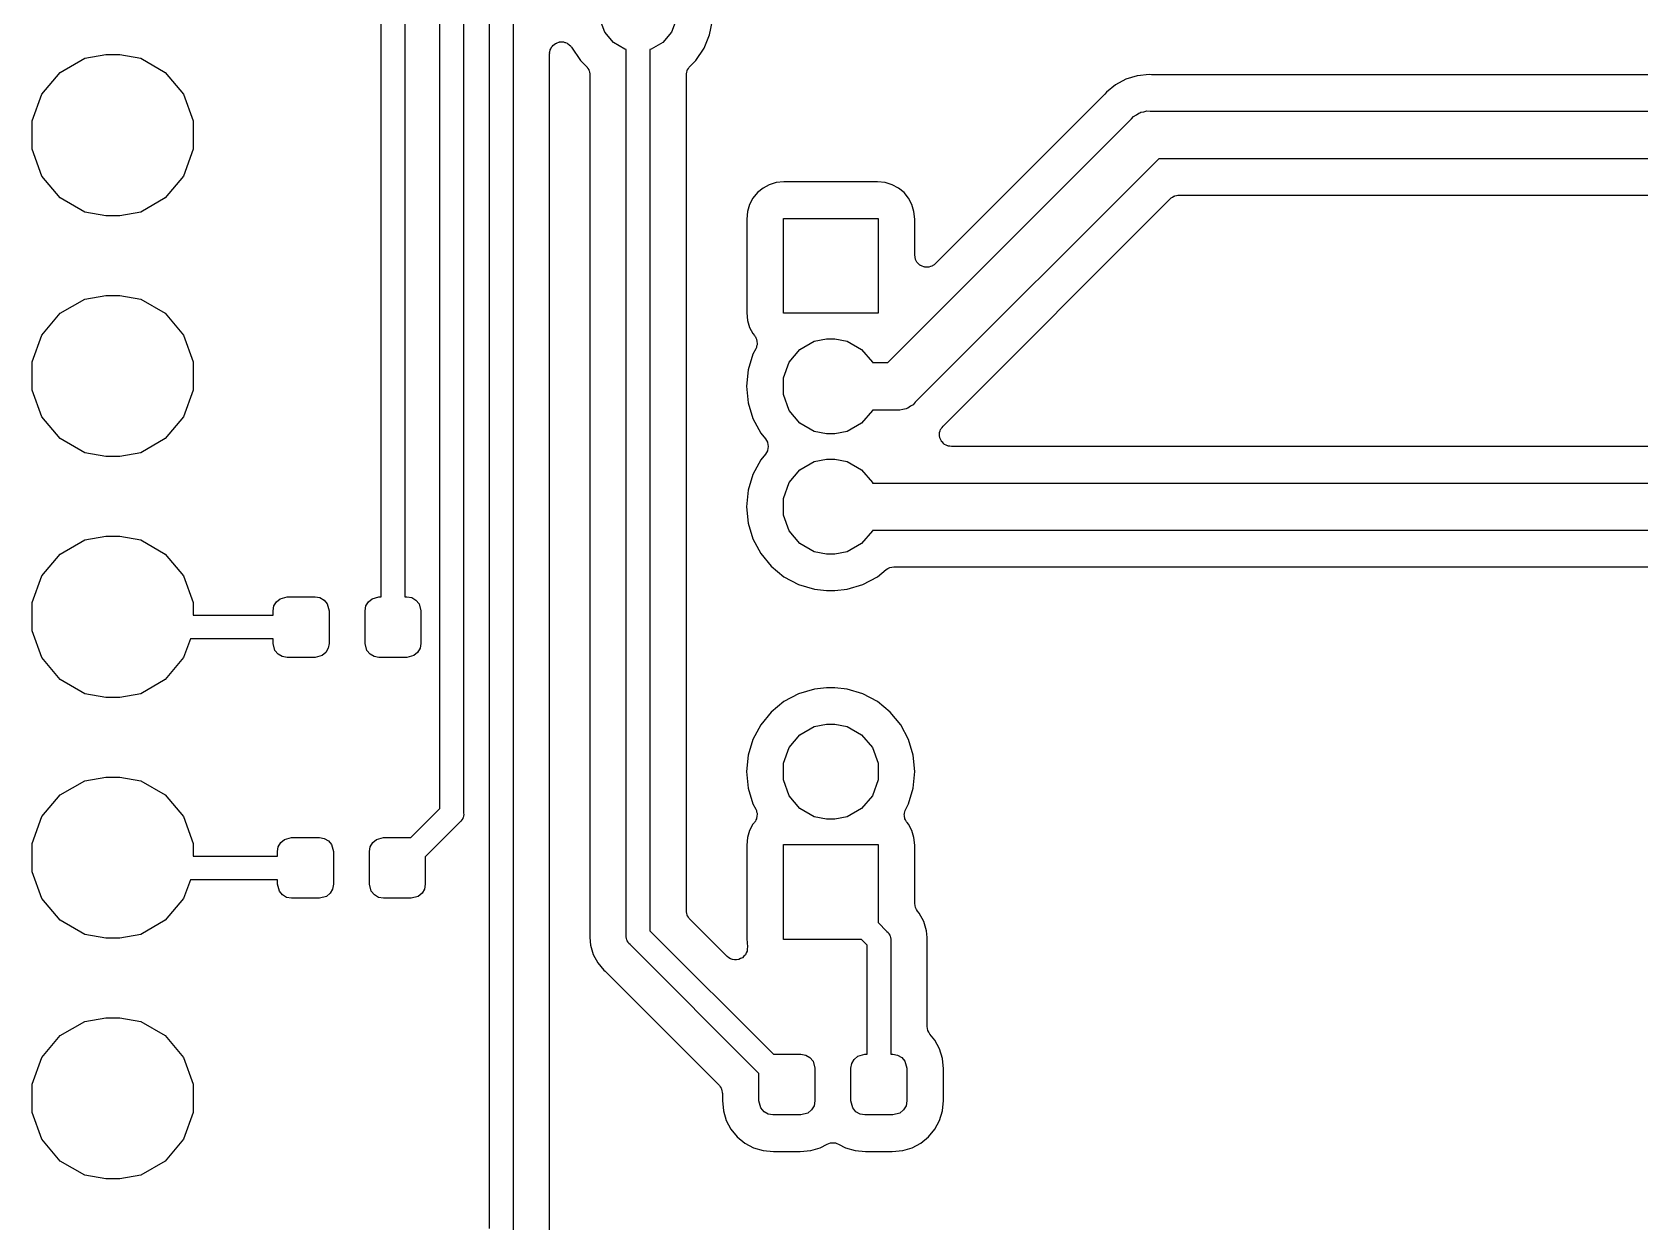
# Model space of a CAD drawing. Extents: x 10 to 287, y -200 to -10.
# Drawn here: x 113.37 to 130.33, y -117.14 to -104.6 of the extents above; entities that cross this region are included whole.
import ezdxf

# ---------------------------------------------------------------- set-up
doc = ezdxf.new("R2010")
doc.units = 0
doc.header["$MEASUREMENT"] = 0
doc.layers.add('BLACK', color=7, linetype='CONTINUOUS')

msp = doc.modelspace()

# ---------------------------------------------------------------- linework, layer by layer
at = {"layer": 'BLACK', "linetype": 'CONTINUOUS'}
for p, q in [((117.67, -112.785), (117.67, -92.9034)), ((117.92, -92.9498), (117.92, -112.832)), ((118.192, -117.216), (118.192, -93.4595)), ((118.442, -93.5059), (118.442, -117.262)), ((117.3, -101.04), (117.3, -110.551)), ((117.05, -110.551), (117.05, -101.114)), ((119.409, -104.597), (119.361, -104.465)), ((120.161, -104.465), (120.113, -104.597)), ((120.515, -104.623), (120.545, -104.471)), ((119.5, -104.705), (119.409, -104.597)), ((120.113, -104.597), (120.022, -104.705)), ((120.456, -104.765), (120.515, -104.623)), ((118.826, -104.824), (118.828, -104.815)), ((118.827, -104.812), (118.83, -104.804)), ((118.828, -104.815), (118.827, -104.812)), ((118.83, -104.804), (118.832, -104.786)), ((118.832, -104.786), (118.833, -104.783)), ((118.833, -104.783), (118.834, -104.781)), ((118.834, -104.781), (118.839, -104.771)), ((118.839, -104.771), (118.84, -104.769)), ((118.84, -104.769), (118.842, -104.766)), ((118.842, -104.766), (118.843, -104.764)), ((118.843, -104.764), (118.852, -104.747)), ((118.852, -104.747), (118.854, -104.745)), ((118.854, -104.745), (118.856, -104.742)), ((118.856, -104.742), (118.865, -104.734)), ((118.865, -104.734), (118.866, -104.734)), ((118.866, -104.734), (118.867, -104.733)), ((118.867, -104.733), (118.871, -104.73)), ((118.871, -104.73), (118.885, -104.717)), ((118.885, -104.717), (118.887, -104.716)), ((118.887, -104.716), (118.89, -104.714)), ((118.89, -104.714), (118.902, -104.71)), ((118.902, -104.71), (118.903, -104.709)), ((118.903, -104.709), (118.904, -104.709)), ((118.904, -104.709), (118.908, -104.708)), ((118.908, -104.708), (118.926, -104.7)), ((118.926, -104.7), (118.928, -104.7)), ((118.928, -104.7), (118.931, -104.699)), ((118.931, -104.699), (118.944, -104.699)), ((118.944, -104.699), (118.945, -104.699)), ((118.945, -104.699), (118.948, -104.699)), ((118.948, -104.699), (118.95, -104.699)), ((118.95, -104.699), (118.97, -104.698)), ((118.97, -104.698), (118.972, -104.699)), ((118.972, -104.699), (118.975, -104.699)), ((118.975, -104.699), (118.987, -104.703)), ((118.987, -104.703), (118.989, -104.704)), ((118.989, -104.704), (118.994, -104.706)), ((118.994, -104.706), (119.012, -104.711)), ((119.012, -104.711), (119.014, -104.713)), ((119.014, -104.713), (119.017, -104.714)), ((119.017, -104.714), (119.025, -104.721)), ((119.025, -104.721), (119.029, -104.723)), ((119.029, -104.723), (119.034, -104.729)), ((119.034, -104.729), (119.047, -104.738)), ((119.047, -104.738), (119.048, -104.741)), ((119.048, -104.741), (119.05, -104.742)), ((119.05, -104.742), (119.055, -104.751)), ((119.055, -104.751), (119.059, -104.755)), ((119.059, -104.755), (119.152, -104.894)), ((119.622, -104.776), (119.5, -104.705)), ((119.636, -104.778), (119.622, -104.776)), ((119.636, -104.971), (119.636, -104.778)), ((119.9, -104.776), (119.886, -104.778)), ((119.886, -104.778), (119.886, -114.075)), ((120.022, -104.705), (119.9, -104.776)), ((120.37, -104.894), (120.456, -104.765)), ((113.663, -105.02), (113.923, -104.871)), ((113.923, -104.871), (114.144, -104.832)), ((114.144, -104.832), (114.293, -104.832)), ((114.293, -104.832), (114.513, -104.871)), ((114.513, -104.871), (114.773, -105.02)), ((118.826, -117.237), (118.826, -104.824)), ((119.152, -104.894), (119.215, -104.957)), ((119.215, -104.957), (119.218, -104.961)), ((119.218, -104.961), (119.222, -104.965)), ((119.222, -104.965), (119.231, -104.979)), ((119.231, -104.979), (119.24, -104.993)), ((119.636, -114.122), (119.636, -104.971)), ((119.636, -104.971), (119.636, -104.971)), ((120.282, -104.993), (120.291, -104.979)), ((120.291, -104.979), (120.3, -104.965)), ((120.3, -104.965), (120.304, -104.961)), ((120.304, -104.961), (120.307, -104.957)), ((120.307, -104.957), (120.37, -104.894)), ((113.471, -105.25), (113.663, -105.02)), ((114.773, -105.02), (114.966, -105.25)), ((119.24, -104.993), (119.242, -104.998)), ((119.242, -104.998), (119.244, -105.003)), ((119.244, -105.003), (119.247, -105.019)), ((119.247, -105.019), (119.252, -105.035)), ((119.252, -105.035), (119.251, -105.041)), ((119.251, -105.041), (119.252, -105.046)), ((119.252, -105.046), (119.252, -114.096)), ((120.27, -105.035), (120.275, -105.019)), ((120.271, -105.041), (120.27, -105.035)), ((120.27, -105.046), (120.271, -105.041)), ((120.27, -113.864), (120.27, -105.046)), ((120.275, -105.019), (120.278, -105.003)), ((120.278, -105.003), (120.28, -104.998)), ((120.28, -104.998), (120.282, -104.993)), ((124.797, -105.15), (124.701, -105.23)), ((124.907, -105.091), (124.797, -105.15)), ((125.027, -105.055), (124.907, -105.091)), ((125.03, -105.055), (125.027, -105.055)), ((125.151, -105.043), (125.03, -105.055)), ((125.176, -105.045), (125.151, -105.043)), ((125.182, -105.045), (125.176, -105.045)), ((125.188, -105.046), (125.182, -105.045)), ((135.912, -105.046), (125.188, -105.046)), ((113.368, -105.532), (113.471, -105.25)), ((114.966, -105.25), (115.068, -105.532)), ((124.676, -105.258), (122.896, -107.038)), ((124.68, -105.253), (124.676, -105.258)), ((124.685, -105.249), (124.68, -105.253)), ((124.701, -105.23), (124.685, -105.249)), ((124.967, -105.511), (124.988, -105.486)), ((124.988, -105.486), (125.017, -105.469)), ((125.017, -105.469), (125.044, -105.45)), ((125.044, -105.45), (125.055, -105.447)), ((125.055, -105.447), (125.064, -105.441)), ((125.064, -105.441), (125.097, -105.436)), ((125.097, -105.436), (125.129, -105.427)), ((125.129, -105.427), (125.162, -105.43)), ((125.162, -105.43), (136.318, -105.43)), ((113.368, -105.831), (113.368, -105.532)), ((115.068, -105.532), (115.068, -105.831)), ((122.397, -108.081), (124.967, -105.511)), ((113.471, -106.113), (113.368, -105.831)), ((115.068, -105.831), (114.966, -106.113)), ((125.255, -105.93), (122.685, -108.5)), ((136.318, -105.93), (125.255, -105.93)), ((113.663, -106.343), (113.471, -106.113)), ((114.966, -106.113), (114.773, -106.343)), ((121.299, -106.175), (121.218, -106.183)), ((122.287, -106.175), (121.299, -106.175)), ((122.368, -106.183), (122.287, -106.175)), ((113.923, -106.493), (113.663, -106.343)), ((114.773, -106.343), (114.513, -106.493)), ((121.02, -106.288), (120.972, -106.347)), ((121.079, -106.24), (121.02, -106.288)), ((121.145, -106.205), (121.079, -106.24)), ((121.218, -106.183), (121.145, -106.205)), ((122.441, -106.205), (122.368, -106.183)), ((122.507, -106.24), (122.441, -106.205)), ((122.566, -106.288), (122.507, -106.24)), ((122.614, -106.347), (122.566, -106.288)), ((125.381, -106.348), (125.385, -106.344)), ((125.385, -106.344), (125.399, -106.335)), ((125.399, -106.335), (125.413, -106.326)), ((125.413, -106.326), (125.418, -106.324)), ((125.418, -106.324), (125.423, -106.322)), ((125.423, -106.322), (125.439, -106.319)), ((125.439, -106.319), (125.455, -106.314)), ((125.455, -106.314), (125.461, -106.315)), ((125.461, -106.315), (125.466, -106.314)), ((125.466, -106.314), (131.082, -106.314)), ((114.144, -106.532), (113.923, -106.493)), ((114.513, -106.493), (114.293, -106.532)), ((120.915, -106.486), (120.907, -106.567)), ((120.937, -106.413), (120.915, -106.486)), ((120.972, -106.347), (120.937, -106.413)), ((122.649, -106.413), (122.614, -106.347)), ((122.671, -106.486), (122.649, -106.413)), ((122.679, -106.567), (122.671, -106.486)), ((122.978, -108.75), (125.377, -106.351)), ((125.377, -106.351), (125.381, -106.348)), ((114.293, -106.532), (114.144, -106.532)), ((120.907, -106.567), (120.907, -107.555)), ((121.293, -107.561), (121.293, -106.561)), ((121.293, -106.561), (122.293, -106.561)), ((122.293, -106.561), (122.293, -107.561)), ((122.679, -106.948), (122.679, -106.567)), ((122.682, -106.965), (122.679, -106.948)), ((122.684, -106.981), (122.682, -106.965)), ((122.686, -106.986), (122.684, -106.981)), ((122.687, -106.992), (122.686, -106.986)), ((122.695, -107.006), (122.687, -106.992)), ((122.702, -107.021), (122.695, -107.006)), ((122.706, -107.025), (122.702, -107.021)), ((122.709, -107.03), (122.706, -107.025)), ((122.722, -107.041), (122.709, -107.03)), ((122.734, -107.052), (122.722, -107.041)), ((122.739, -107.055), (122.734, -107.052)), ((122.743, -107.058), (122.739, -107.055)), ((122.759, -107.064), (122.743, -107.058)), ((122.774, -107.071), (122.759, -107.064)), ((122.779, -107.072), (122.774, -107.071)), ((122.784, -107.073), (122.779, -107.072)), ((122.801, -107.073), (122.784, -107.073)), ((122.818, -107.075), (122.801, -107.073)), ((122.823, -107.073), (122.818, -107.075)), ((122.829, -107.073), (122.823, -107.073)), ((122.844, -107.068), (122.829, -107.073)), ((122.86, -107.064), (122.844, -107.068)), ((122.865, -107.06), (122.86, -107.064)), ((122.87, -107.058), (122.865, -107.06)), ((122.883, -107.048), (122.87, -107.058)), ((122.896, -107.038), (122.883, -107.048)), ((113.663, -107.56), (113.923, -107.411)), ((113.923, -107.411), (114.144, -107.372)), ((114.144, -107.372), (114.293, -107.372)), ((114.293, -107.372), (114.513, -107.411)), ((114.513, -107.411), (114.773, -107.56)), ((113.471, -107.79), (113.663, -107.56)), ((114.773, -107.56), (114.966, -107.79)), ((120.907, -107.555), (120.915, -107.636)), ((120.915, -107.636), (120.937, -107.709)), ((122.293, -107.561), (121.293, -107.561)), ((113.368, -108.072), (113.471, -107.79)), ((114.966, -107.79), (115.068, -108.072)), ((120.937, -107.709), (120.972, -107.775)), ((120.972, -107.775), (120.988, -107.795)), ((120.988, -107.795), (120.992, -107.802)), ((120.992, -107.802), (120.998, -107.808)), ((120.998, -107.808), (121.003, -107.821)), ((121.003, -107.821), (121.01, -107.833)), ((121.01, -107.833), (121.011, -107.842)), ((121.011, -107.842), (121.014, -107.849)), ((121.014, -107.849), (121.015, -107.863)), ((121.015, -107.863), (121.017, -107.877)), ((121.467, -107.942), (121.619, -107.854)), ((121.619, -107.854), (121.749, -107.831)), ((121.749, -107.831), (121.837, -107.831)), ((121.837, -107.831), (121.967, -107.854)), ((121.967, -107.854), (122.119, -107.942)), ((120.972, -107.991), (120.922, -108.158)), ((121.002, -107.935), (120.972, -107.991)), ((121.005, -107.927), (121.002, -107.935)), ((121.009, -107.92), (121.005, -107.927)), ((121.011, -107.907), (121.009, -107.92)), ((121.016, -107.893), (121.011, -107.907)), ((121.017, -107.877), (121.016, -107.885)), ((121.016, -107.885), (121.016, -107.893)), ((121.353, -108.077), (121.467, -107.942)), ((122.119, -107.942), (122.233, -108.077)), ((113.368, -108.371), (113.368, -108.072)), ((115.068, -108.072), (115.068, -108.371)), ((120.922, -108.158), (120.905, -108.331)), ((121.293, -108.243), (121.353, -108.077)), ((122.233, -108.077), (122.234, -108.081)), ((122.234, -108.081), (122.397, -108.081)), ((113.471, -108.653), (113.368, -108.371)), ((115.068, -108.371), (114.966, -108.653)), ((120.905, -108.331), (120.922, -108.504)), ((121.293, -108.419), (121.293, -108.243)), ((120.922, -108.504), (120.972, -108.671)), ((121.353, -108.585), (121.293, -108.419)), ((122.635, -108.542), (122.607, -108.561)), ((122.663, -108.525), (122.635, -108.542)), ((122.685, -108.5), (122.663, -108.525)), ((113.663, -108.883), (113.471, -108.653)), ((114.966, -108.653), (114.773, -108.883)), ((120.972, -108.671), (121.054, -108.825)), ((121.467, -108.72), (121.353, -108.585)), ((121.619, -108.808), (121.467, -108.72)), ((122.119, -108.72), (121.967, -108.808)), ((122.233, -108.585), (122.119, -108.72)), ((122.234, -108.581), (122.233, -108.585)), ((122.489, -108.581), (122.234, -108.581)), ((122.522, -108.584), (122.489, -108.581)), ((122.554, -108.575), (122.522, -108.584)), ((122.587, -108.57), (122.554, -108.575)), ((122.597, -108.564), (122.587, -108.57)), ((122.607, -108.561), (122.597, -108.564)), ((113.923, -109.033), (113.663, -108.883)), ((114.773, -108.883), (114.513, -109.033)), ((121.054, -108.825), (121.104, -108.885)), ((121.104, -108.885), (121.115, -108.903)), ((121.749, -108.831), (121.619, -108.808)), ((121.837, -108.831), (121.749, -108.831)), ((121.967, -108.808), (121.837, -108.831)), ((122.941, -108.829), (122.942, -108.824)), ((122.942, -108.845), (122.941, -108.829)), ((122.942, -108.818), (122.948, -108.802)), ((122.942, -108.824), (122.942, -108.818)), ((122.942, -108.862), (122.942, -108.845)), ((122.944, -108.867), (122.942, -108.862)), ((122.945, -108.873), (122.944, -108.867)), ((122.952, -108.888), (122.945, -108.873)), ((122.948, -108.802), (122.952, -108.786)), ((122.952, -108.786), (122.955, -108.782)), ((122.957, -108.903), (122.952, -108.888)), ((122.955, -108.782), (122.957, -108.776)), ((122.957, -108.776), (122.968, -108.764)), ((122.968, -108.764), (122.978, -108.75)), ((114.144, -109.072), (113.923, -109.033)), ((114.513, -109.033), (114.293, -109.072)), ((121.104, -109.047), (121.054, -109.108)), ((121.115, -109.029), (121.104, -109.047)), ((121.115, -108.903), (121.125, -108.921)), ((121.125, -109.011), (121.115, -109.029)), ((121.125, -108.921), (121.125, -108.923)), ((121.125, -108.923), (121.126, -108.924)), ((121.126, -109.008), (121.125, -109.009)), ((121.125, -109.009), (121.125, -109.011)), ((121.126, -108.924), (121.129, -108.944)), ((121.129, -108.988), (121.126, -109.008)), ((121.129, -108.944), (121.133, -108.965)), ((121.133, -108.967), (121.129, -108.988)), ((121.133, -108.965), (121.133, -108.966)), ((121.133, -108.966), (121.133, -108.967)), ((122.961, -108.908), (122.957, -108.903)), ((122.963, -108.913), (122.961, -108.908)), ((122.975, -108.925), (122.963, -108.913)), ((122.986, -108.937), (122.975, -108.925)), ((122.991, -108.94), (122.986, -108.937)), ((122.994, -108.944), (122.991, -108.94)), ((123.01, -108.951), (122.994, -108.944)), ((123.024, -108.959), (123.01, -108.951)), ((123.029, -108.96), (123.024, -108.959)), ((123.034, -108.963), (123.029, -108.96)), ((123.051, -108.964), (123.034, -108.963)), ((123.067, -108.967), (123.051, -108.964)), ((131.07, -108.967), (123.067, -108.967)), ((114.293, -109.072), (114.144, -109.072)), ((121.054, -109.108), (120.972, -109.261)), ((121.353, -109.347), (121.467, -109.212)), ((121.467, -109.212), (121.619, -109.124)), ((121.619, -109.124), (121.749, -109.101)), ((121.749, -109.101), (121.837, -109.101)), ((121.837, -109.101), (121.967, -109.124)), ((121.967, -109.124), (122.119, -109.212)), ((122.119, -109.212), (122.233, -109.347)), ((120.972, -109.261), (120.922, -109.428)), ((121.293, -109.513), (121.353, -109.347)), ((122.233, -109.347), (122.234, -109.351)), ((122.234, -109.351), (131.639, -109.351)), ((120.922, -109.428), (120.905, -109.601)), ((121.293, -109.689), (121.293, -109.513)), ((120.905, -109.601), (120.922, -109.774)), ((121.353, -109.855), (121.293, -109.689)), ((120.922, -109.774), (120.972, -109.941)), ((121.467, -109.99), (121.353, -109.855)), ((122.233, -109.855), (122.119, -109.99)), ((122.234, -109.851), (122.233, -109.855)), ((131.639, -109.851), (122.234, -109.851)), ((113.663, -110.1), (113.923, -109.951)), ((113.923, -109.951), (114.144, -109.912)), ((114.144, -109.912), (114.293, -109.912)), ((114.293, -109.912), (114.513, -109.951)), ((114.513, -109.951), (114.773, -110.1)), ((120.972, -109.941), (121.054, -110.094)), ((121.619, -110.078), (121.467, -109.99)), ((122.119, -109.99), (121.967, -110.078)), ((113.471, -110.33), (113.663, -110.1)), ((114.773, -110.1), (114.966, -110.33)), ((121.054, -110.094), (121.165, -110.229)), ((121.165, -110.229), (121.299, -110.34)), ((121.749, -110.101), (121.619, -110.078)), ((121.837, -110.101), (121.749, -110.101)), ((121.967, -110.078), (121.837, -110.101)), ((122.397, -110.253), (122.416, -110.243)), ((122.416, -110.243), (122.417, -110.243)), ((122.417, -110.242), (122.438, -110.239)), ((122.417, -110.243), (122.417, -110.242)), ((122.438, -110.239), (122.459, -110.235)), ((122.459, -110.235), (131.414, -110.235)), ((113.368, -110.612), (113.471, -110.33)), ((114.966, -110.33), (115.068, -110.612)), ((121.299, -110.34), (121.453, -110.422)), ((122.133, -110.422), (122.286, -110.34)), ((122.286, -110.34), (122.379, -110.264)), ((122.379, -110.264), (122.397, -110.253)), ((115.945, -110.604), (115.984, -110.571)), ((115.984, -110.571), (116.057, -110.551)), ((116.057, -110.551), (116.352, -110.551)), ((116.352, -110.551), (116.403, -110.56)), ((116.403, -110.56), (116.447, -110.586)), ((116.915, -110.604), (116.954, -110.571)), ((116.954, -110.571), (117.027, -110.551)), ((117.027, -110.551), (117.05, -110.551)), ((117.3, -110.551), (117.322, -110.551)), ((117.322, -110.551), (117.373, -110.56)), ((117.373, -110.56), (117.417, -110.586)), ((121.453, -110.422), (121.62, -110.472)), ((121.62, -110.472), (121.75, -110.485)), ((121.75, -110.485), (121.836, -110.485)), ((121.836, -110.485), (121.966, -110.472)), ((121.966, -110.472), (122.133, -110.422)), ((113.368, -110.911), (113.368, -110.612)), ((115.068, -110.612), (115.068, -110.746)), ((115.068, -110.746), (115.91, -110.746)), ((115.91, -110.698), (115.919, -110.648)), ((115.91, -110.746), (115.91, -110.698)), ((115.919, -110.648), (115.945, -110.604)), ((116.447, -110.586), (116.48, -110.625)), ((116.48, -110.625), (116.5, -110.698)), ((116.5, -110.698), (116.5, -111.043)), ((116.88, -110.698), (116.889, -110.648)), ((116.88, -111.043), (116.88, -110.698)), ((116.889, -110.648), (116.915, -110.604)), ((117.417, -110.586), (117.45, -110.625)), ((117.45, -110.625), (117.47, -110.698)), ((117.47, -110.698), (117.47, -111.043)), ((113.471, -111.193), (113.368, -110.911)), ((115.037, -110.996), (114.966, -111.193)), ((115.91, -110.996), (115.037, -110.996)), ((115.91, -111.043), (115.91, -110.996)), ((115.93, -111.117), (115.91, -111.043)), ((116.491, -111.094), (116.465, -111.138)), ((116.5, -111.043), (116.491, -111.094)), ((116.9, -111.117), (116.88, -111.043)), ((117.461, -111.094), (117.435, -111.138)), ((117.47, -111.043), (117.461, -111.094)), ((113.663, -111.423), (113.471, -111.193)), ((114.966, -111.193), (114.773, -111.423)), ((115.963, -111.156), (115.93, -111.117)), ((116.007, -111.182), (115.963, -111.156)), ((116.057, -111.191), (116.007, -111.182)), ((116.352, -111.191), (116.057, -111.191)), ((116.426, -111.171), (116.352, -111.191)), ((116.465, -111.138), (116.426, -111.171)), ((116.933, -111.156), (116.9, -111.117)), ((116.977, -111.182), (116.933, -111.156)), ((117.027, -111.191), (116.977, -111.182)), ((117.322, -111.191), (117.027, -111.191)), ((117.396, -111.171), (117.322, -111.191)), ((117.435, -111.138), (117.396, -111.171)), ((113.923, -111.573), (113.663, -111.423)), ((114.773, -111.423), (114.513, -111.573)), ((114.144, -111.612), (113.923, -111.573)), ((114.513, -111.573), (114.293, -111.612)), ((121.453, -111.574), (121.299, -111.656)), ((121.62, -111.524), (121.453, -111.574)), ((121.75, -111.511), (121.62, -111.524)), ((121.836, -111.511), (121.75, -111.511)), ((121.966, -111.524), (121.836, -111.511)), ((122.133, -111.574), (121.966, -111.524)), ((122.286, -111.656), (122.133, -111.574)), ((114.293, -111.612), (114.144, -111.612)), ((121.165, -111.767), (121.054, -111.901)), ((121.299, -111.656), (121.165, -111.767)), ((122.421, -111.767), (122.286, -111.656)), ((122.532, -111.901), (122.421, -111.767)), ((121.054, -111.901), (120.972, -112.055)), ((121.467, -112.006), (121.619, -111.918)), ((121.619, -111.918), (121.749, -111.895)), ((121.749, -111.895), (121.837, -111.895)), ((121.837, -111.895), (121.967, -111.918)), ((121.967, -111.918), (122.119, -112.006)), ((122.614, -112.055), (122.532, -111.901)), ((120.972, -112.055), (120.922, -112.222)), ((121.353, -112.141), (121.467, -112.006)), ((122.119, -112.006), (122.233, -112.141)), ((122.664, -112.222), (122.614, -112.055)), ((120.922, -112.222), (120.905, -112.395)), ((121.293, -112.307), (121.353, -112.141)), ((122.233, -112.141), (122.293, -112.307)), ((122.681, -112.395), (122.664, -112.222)), ((120.905, -112.395), (120.922, -112.568)), ((121.293, -112.483), (121.293, -112.307)), ((122.293, -112.307), (122.293, -112.483)), ((122.664, -112.568), (122.681, -112.395)), ((113.663, -112.64), (113.923, -112.491)), ((113.923, -112.491), (114.144, -112.452)), ((114.144, -112.452), (114.293, -112.452)), ((114.293, -112.452), (114.513, -112.491)), ((114.513, -112.491), (114.773, -112.64)), ((120.922, -112.568), (120.972, -112.735)), ((121.353, -112.649), (121.293, -112.483)), ((122.293, -112.483), (122.233, -112.649)), ((122.614, -112.735), (122.664, -112.568)), ((113.471, -112.87), (113.663, -112.64)), ((114.773, -112.64), (114.966, -112.87)), ((117.364, -113.091), (117.67, -112.785)), ((120.972, -112.735), (121.002, -112.791)), ((121.467, -112.784), (121.353, -112.649)), ((121.619, -112.872), (121.467, -112.784)), ((122.119, -112.784), (121.967, -112.872)), ((122.233, -112.649), (122.119, -112.784)), ((122.584, -112.791), (122.614, -112.735)), ((113.368, -113.152), (113.471, -112.87)), ((114.966, -112.87), (115.068, -113.152)), ((117.88, -112.929), (117.516, -113.293)), ((117.892, -112.919), (117.88, -112.929)), ((117.901, -112.904), (117.892, -112.919)), ((117.91, -112.891), (117.901, -112.904)), ((117.911, -112.885), (117.91, -112.891)), ((117.914, -112.88), (117.911, -112.885)), ((117.917, -112.864), (117.914, -112.88)), ((117.921, -112.848), (117.917, -112.864)), ((117.92, -112.832), (117.921, -112.848)), ((120.972, -112.951), (120.937, -113.017)), ((120.988, -112.931), (120.972, -112.951)), ((120.992, -112.924), (120.988, -112.931)), ((120.998, -112.918), (120.992, -112.924)), ((121.003, -112.905), (120.998, -112.918)), ((121.002, -112.791), (121.005, -112.799)), ((121.01, -112.893), (121.003, -112.905)), ((121.005, -112.799), (121.009, -112.806)), ((121.009, -112.806), (121.011, -112.819)), ((121.011, -112.884), (121.01, -112.893)), ((121.011, -112.819), (121.016, -112.833)), ((121.014, -112.877), (121.011, -112.884)), ((121.015, -112.863), (121.014, -112.877)), ((121.017, -112.849), (121.015, -112.863)), ((121.016, -112.833), (121.016, -112.841)), ((121.016, -112.841), (121.017, -112.849)), ((121.749, -112.895), (121.619, -112.872)), ((121.837, -112.895), (121.749, -112.895)), ((121.967, -112.872), (121.837, -112.895)), ((122.569, -112.849), (122.57, -112.841)), ((122.571, -112.863), (122.569, -112.849)), ((122.57, -112.833), (122.574, -112.819)), ((122.57, -112.841), (122.57, -112.833)), ((122.572, -112.877), (122.571, -112.863)), ((122.575, -112.884), (122.572, -112.877)), ((122.574, -112.819), (122.577, -112.806)), ((122.576, -112.893), (122.575, -112.884)), ((122.583, -112.905), (122.576, -112.893)), ((122.577, -112.806), (122.581, -112.799)), ((122.581, -112.799), (122.584, -112.791)), ((122.588, -112.918), (122.583, -112.905)), ((122.594, -112.924), (122.588, -112.918)), ((122.598, -112.931), (122.594, -112.924)), ((122.614, -112.951), (122.598, -112.931)), ((122.649, -113.017), (122.614, -112.951)), ((115.991, -113.144), (116.03, -113.111)), ((116.03, -113.111), (116.103, -113.091)), ((116.103, -113.091), (116.398, -113.091)), ((116.398, -113.091), (116.449, -113.1)), ((116.449, -113.1), (116.493, -113.126)), ((116.493, -113.126), (116.526, -113.165)), ((116.961, -113.144), (117, -113.111)), ((117, -113.111), (117.073, -113.091)), ((117.073, -113.091), (117.364, -113.091)), ((120.915, -113.09), (120.907, -113.171)), ((120.937, -113.017), (120.915, -113.09)), ((122.671, -113.09), (122.649, -113.017)), ((122.679, -113.171), (122.671, -113.09)), ((113.368, -113.451), (113.368, -113.152)), ((115.068, -113.152), (115.068, -113.286)), ((115.068, -113.286), (115.956, -113.286)), ((115.956, -113.239), (115.965, -113.188)), ((115.956, -113.286), (115.956, -113.239)), ((115.965, -113.188), (115.991, -113.144)), ((116.526, -113.165), (116.546, -113.239)), ((116.546, -113.239), (116.546, -113.584)), ((116.926, -113.239), (116.935, -113.188)), ((116.926, -113.584), (116.926, -113.239)), ((116.935, -113.188), (116.961, -113.144)), ((117.516, -113.293), (117.516, -113.584)), ((120.907, -113.171), (120.907, -114.159)), ((121.293, -114.165), (121.293, -113.165)), ((121.293, -113.165), (122.293, -113.165)), ((122.293, -113.165), (122.293, -113.988)), ((122.679, -113.786), (122.679, -113.171)), ((113.471, -113.733), (113.368, -113.451)), ((115.037, -113.536), (114.966, -113.733)), ((115.956, -113.536), (115.037, -113.536)), ((115.956, -113.584), (115.956, -113.536)), ((115.976, -113.657), (115.956, -113.584)), ((116.537, -113.634), (116.511, -113.678)), ((116.546, -113.584), (116.537, -113.634)), ((116.946, -113.657), (116.926, -113.584)), ((117.507, -113.634), (117.481, -113.678)), ((117.516, -113.584), (117.507, -113.634)), ((113.663, -113.963), (113.471, -113.733)), ((114.966, -113.733), (114.773, -113.963)), ((116.009, -113.696), (115.976, -113.657)), ((116.053, -113.722), (116.009, -113.696)), ((116.103, -113.731), (116.053, -113.722)), ((116.398, -113.731), (116.103, -113.731)), ((116.472, -113.711), (116.398, -113.731)), ((116.511, -113.678), (116.472, -113.711)), ((116.979, -113.696), (116.946, -113.657)), ((117.023, -113.722), (116.979, -113.696)), ((117.073, -113.731), (117.023, -113.722)), ((117.368, -113.731), (117.073, -113.731)), ((117.442, -113.711), (117.368, -113.731)), ((117.481, -113.678), (117.442, -113.711)), ((122.683, -113.807), (122.679, -113.786)), ((122.687, -113.829), (122.683, -113.807)), ((113.923, -114.113), (113.663, -113.963)), ((114.773, -113.963), (114.513, -114.113)), ((120.271, -113.869), (120.27, -113.864)), ((120.27, -113.875), (120.271, -113.869)), ((120.275, -113.891), (120.27, -113.875)), ((120.278, -113.907), (120.275, -113.891)), ((120.28, -113.912), (120.278, -113.907)), ((120.282, -113.917), (120.28, -113.912)), ((120.291, -113.931), (120.282, -113.917)), ((120.3, -113.945), (120.291, -113.931)), ((120.304, -113.949), (120.3, -113.945)), ((120.307, -113.953), (120.304, -113.949)), ((120.699, -114.345), (120.307, -113.953)), ((122.687, -113.83), (122.687, -113.829)), ((122.687, -113.829), (122.687, -113.829)), ((122.698, -113.848), (122.687, -113.83)), ((122.708, -113.867), (122.698, -113.848)), ((122.726, -113.889), (122.708, -113.867)), ((122.774, -113.977), (122.726, -113.889)), ((122.803, -114.073), (122.774, -113.977)), ((114.144, -114.152), (113.923, -114.113)), ((114.513, -114.113), (114.293, -114.152)), ((119.251, -114.108), (119.25, -114.127)), ((119.25, -114.127), (119.251, -114.146)), ((119.252, -114.096), (119.251, -114.102)), ((119.251, -114.102), (119.251, -114.108)), ((119.251, -114.146), (119.259, -114.227)), ((119.635, -114.138), (119.636, -114.122)), ((119.639, -114.154), (119.635, -114.138)), ((119.886, -114.075), (121.188, -115.377)), ((122.293, -113.988), (122.386, -114.081)), ((122.386, -114.081), (122.398, -114.091)), ((122.398, -114.091), (122.407, -114.106)), ((122.407, -114.106), (122.416, -114.119)), ((122.416, -114.119), (122.417, -114.125)), ((122.417, -114.125), (122.42, -114.13)), ((122.42, -114.13), (122.423, -114.146)), ((122.423, -114.146), (122.427, -114.162)), ((122.81, -114.146), (122.803, -114.073)), ((122.812, -114.173), (122.81, -114.146)), ((122.81, -114.146), (122.81, -114.146)), ((114.293, -114.152), (114.144, -114.152)), ((119.259, -114.227), (119.288, -114.323)), ((119.642, -114.17), (119.639, -114.154)), ((119.645, -114.175), (119.642, -114.17)), ((119.646, -114.181), (119.645, -114.175)), ((119.655, -114.194), (119.646, -114.181)), ((119.664, -114.209), (119.655, -114.194)), ((119.676, -114.219), (119.664, -114.209)), ((121.036, -115.579), (119.676, -114.219)), ((120.902, -114.307), (120.893, -114.327)), ((120.911, -114.288), (120.902, -114.307)), ((120.907, -114.159), (120.915, -114.242)), ((120.913, -114.265), (120.911, -114.286)), ((120.911, -114.286), (120.911, -114.287)), ((120.911, -114.287), (120.911, -114.288)), ((120.915, -114.244), (120.913, -114.265)), ((120.915, -114.242), (120.915, -114.243)), ((120.915, -114.243), (120.915, -114.244)), ((122.116, -114.165), (121.293, -114.165)), ((122.176, -114.225), (122.116, -114.165)), ((122.176, -115.377), (122.176, -114.225)), ((122.427, -114.162), (122.426, -114.178)), ((122.426, -114.178), (122.426, -115.377)), ((122.81, -114.204), (122.811, -114.198)), ((122.81, -115.083), (122.81, -114.204)), ((122.811, -114.192), (122.812, -114.173)), ((122.811, -114.198), (122.811, -114.192)), ((119.288, -114.323), (119.336, -114.411)), ((119.336, -114.411), (119.399, -114.489)), ((120.7, -114.346), (120.699, -114.345)), ((120.699, -114.345), (120.699, -114.345)), ((120.717, -114.358), (120.7, -114.346)), ((120.735, -114.37), (120.717, -114.358)), ((120.736, -114.371), (120.735, -114.37)), ((120.735, -114.37), (120.735, -114.37)), ((120.757, -114.376), (120.736, -114.371)), ((120.777, -114.381), (120.757, -114.376)), ((120.778, -114.381), (120.777, -114.381)), ((120.779, -114.382), (120.778, -114.381)), ((120.8, -114.379), (120.779, -114.382)), ((120.821, -114.378), (120.8, -114.379)), ((120.822, -114.377), (120.821, -114.378)), ((120.823, -114.377), (120.822, -114.377)), ((120.842, -114.368), (120.823, -114.377)), ((120.861, -114.359), (120.842, -114.368)), ((120.862, -114.358), (120.861, -114.359)), ((120.877, -114.343), (120.862, -114.358)), ((120.862, -114.358), (120.862, -114.358)), ((120.892, -114.328), (120.877, -114.343)), ((120.893, -114.327), (120.892, -114.328)), ((120.893, -114.327), (120.893, -114.327)), ((119.399, -114.489), (119.414, -114.501)), ((119.414, -114.501), (119.418, -114.505)), ((119.418, -114.505), (119.423, -114.509)), ((119.423, -114.509), (120.612, -115.698)), ((113.923, -115.031), (114.144, -114.992)), ((114.144, -114.992), (114.293, -114.992)), ((114.293, -114.992), (114.513, -115.031)), ((113.663, -115.18), (113.923, -115.031)), ((114.513, -115.031), (114.773, -115.18)), ((122.814, -115.104), (122.81, -115.083)), ((122.817, -115.125), (122.814, -115.104)), ((122.818, -115.126), (122.817, -115.125)), ((122.828, -115.145), (122.818, -115.126)), ((122.818, -115.126), (122.818, -115.126)), ((122.839, -115.163), (122.828, -115.145)), ((122.892, -115.228), (122.839, -115.163)), ((113.471, -115.41), (113.663, -115.18)), ((114.773, -115.18), (114.966, -115.41)), ((122.941, -115.32), (122.892, -115.228)), ((122.972, -115.42), (122.941, -115.32)), ((113.368, -115.692), (113.471, -115.41)), ((114.966, -115.41), (115.068, -115.692)), ((121.188, -115.377), (121.478, -115.377)), ((121.478, -115.377), (121.529, -115.386)), ((121.529, -115.386), (121.573, -115.412)), ((121.573, -115.412), (121.606, -115.451)), ((121.606, -115.451), (121.626, -115.524)), ((122.006, -115.524), (122.015, -115.474)), ((122.015, -115.474), (122.041, -115.43)), ((122.041, -115.43), (122.08, -115.397)), ((122.08, -115.397), (122.153, -115.377)), ((122.153, -115.377), (122.176, -115.377)), ((122.426, -115.377), (122.448, -115.377)), ((122.448, -115.377), (122.499, -115.386)), ((122.499, -115.386), (122.543, -115.412)), ((122.543, -115.412), (122.576, -115.451)), ((122.576, -115.451), (122.596, -115.524)), ((122.982, -115.531), (122.972, -115.42)), ((121.036, -115.869), (121.036, -115.579)), ((121.626, -115.524), (121.626, -115.869)), ((122.006, -115.869), (122.006, -115.524)), ((122.596, -115.524), (122.596, -115.869)), ((122.982, -115.863), (122.982, -115.531)), ((113.368, -115.991), (113.368, -115.692)), ((115.068, -115.692), (115.068, -115.991)), ((120.612, -115.698), (120.616, -115.703)), ((120.616, -115.703), (120.62, -115.706)), ((120.62, -115.706), (120.628, -115.721)), ((120.628, -115.721), (120.638, -115.734)), ((120.638, -115.734), (120.639, -115.74)), ((120.639, -115.74), (120.642, -115.745)), ((120.642, -115.745), (120.645, -115.761)), ((120.645, -115.761), (120.649, -115.777)), ((120.649, -115.777), (120.649, -115.782)), ((120.649, -115.782), (120.65, -115.788)), ((120.65, -115.788), (120.65, -115.863)), ((113.471, -116.273), (113.368, -115.991)), ((115.068, -115.991), (114.966, -116.273)), ((120.65, -115.863), (120.66, -115.974)), ((120.66, -115.974), (120.691, -116.074)), ((121.056, -115.943), (121.036, -115.869)), ((121.089, -115.982), (121.056, -115.943)), ((121.133, -116.008), (121.089, -115.982)), ((121.183, -116.017), (121.133, -116.008)), ((121.552, -115.997), (121.478, -116.017)), ((121.591, -115.964), (121.552, -115.997)), ((121.617, -115.92), (121.591, -115.964)), ((121.626, -115.869), (121.617, -115.92)), ((122.026, -115.943), (122.006, -115.869)), ((122.059, -115.982), (122.026, -115.943)), ((122.103, -116.008), (122.059, -115.982)), ((122.153, -116.017), (122.103, -116.008)), ((122.522, -115.997), (122.448, -116.017)), ((122.561, -115.964), (122.522, -115.997)), ((122.587, -115.92), (122.561, -115.964)), ((122.596, -115.869), (122.587, -115.92)), ((122.941, -116.074), (122.972, -115.974)), ((122.972, -115.974), (122.982, -115.863)), ((120.691, -116.074), (120.74, -116.166)), ((120.74, -116.166), (120.806, -116.247)), ((121.478, -116.017), (121.183, -116.017)), ((122.448, -116.017), (122.153, -116.017)), ((122.826, -116.247), (122.892, -116.166)), ((122.892, -116.166), (122.941, -116.074)), ((113.663, -116.503), (113.471, -116.273)), ((114.966, -116.273), (114.773, -116.503)), ((120.806, -116.247), (120.887, -116.313)), ((120.887, -116.313), (120.979, -116.362)), ((121.683, -116.362), (121.756, -116.323)), ((121.756, -116.323), (121.773, -116.317)), ((121.773, -116.317), (121.79, -116.311)), ((121.79, -116.311), (121.794, -116.311)), ((121.794, -116.311), (121.798, -116.309)), ((121.798, -116.309), (121.816, -116.31)), ((121.816, -116.31), (121.834, -116.309)), ((121.834, -116.309), (121.838, -116.311)), ((121.838, -116.311), (121.842, -116.311)), ((121.842, -116.311), (121.859, -116.317)), ((121.859, -116.317), (121.876, -116.323)), ((121.876, -116.323), (121.949, -116.362)), ((122.653, -116.362), (122.745, -116.313)), ((122.745, -116.313), (122.826, -116.247)), ((113.923, -116.653), (113.663, -116.503)), ((114.773, -116.503), (114.513, -116.653)), ((120.979, -116.362), (121.079, -116.393)), ((121.079, -116.393), (121.19, -116.403)), ((121.19, -116.403), (121.472, -116.403)), ((121.472, -116.403), (121.583, -116.393)), ((121.583, -116.393), (121.683, -116.362)), ((121.949, -116.362), (122.049, -116.393)), ((122.049, -116.393), (122.16, -116.403)), ((122.16, -116.403), (122.442, -116.403)), ((122.442, -116.403), (122.553, -116.393)), ((122.553, -116.393), (122.653, -116.362)), ((114.144, -116.692), (113.923, -116.653)), ((114.513, -116.653), (114.293, -116.692)), ((114.293, -116.692), (114.144, -116.692))]:
    msp.add_line(p, q, dxfattribs=at)

doc.saveas('drawing.dxf')
